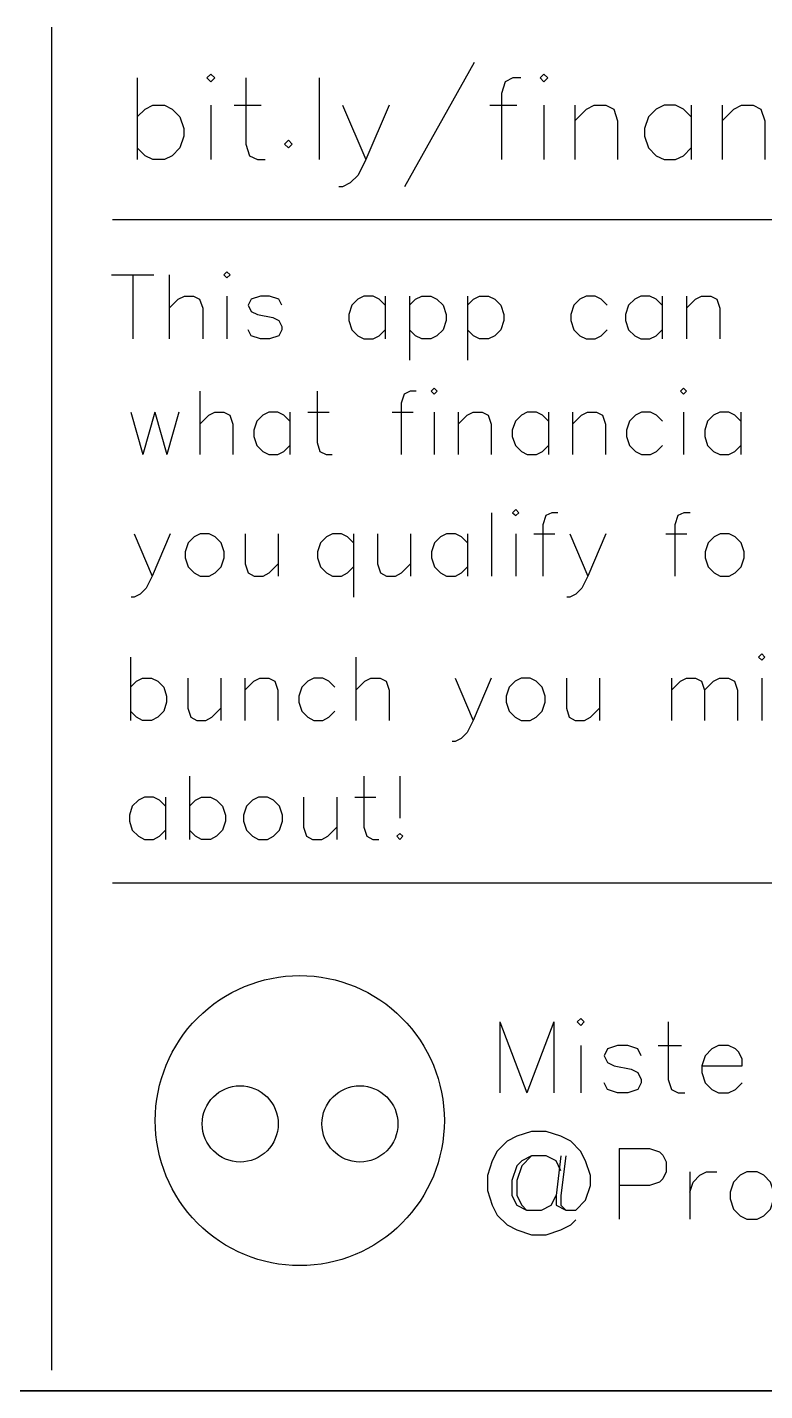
# Model space of a CAD drawing. Header units: inches. Extents: x 5 to 75, y 204.3 to 274.5.
# Drawn here: x 39.85 to 57.74, y 204.27 to 237.36 of the extents above; entities that cross this region are included whole.
import ezdxf

# ---------------------------------------------------------------- set-up
doc = ezdxf.new("R2010")
doc.units = ezdxf.units.IN
doc.header["$MEASUREMENT"] = 0
for name, color, linetype in [('Cutout', 7, 'Continuous'), ('Dividers', 7, 'Continuous'), ('Text', 7, 'Continuous')]:
    doc.layers.add(name, color=color, linetype=linetype)

# ---------------------------------------------------------------- blocks, each defined once
blk = doc.blocks.new('block 20')
at = {"layer": 'Cutout', "color": 7, "lineweight": 25}
blk.add_open_spline([(69.353, 204.275), (69.353, 204.275), (17.169, 204.275), (17.169, 204.275), (17.169, 204.275), (69.353, 204.275), (69.353, 204.275)], degree=3, knots=[0, 0, 0, 0, 1, 1, 1, 2, 2, 2, 2], dxfattribs=at)
blk = doc.blocks.new('block 25')
at = {"layer": 'Dividers', "color": 7, "lineweight": 25}
blk.add_lwpolyline([(40.439, 204.771), (40.439, 237.364)], dxfattribs=at)
blk = doc.blocks.new('block 28')
at = {"layer": 'Dividers', "color": 7, "lineweight": 25}
blk.add_lwpolyline([(41.912, 232.696), (73.304, 232.696)], dxfattribs=at)
blk = doc.blocks.new('block 29')
at = {"layer": 'Dividers', "color": 7, "lineweight": 25}
blk.add_lwpolyline([(41.912, 216.599), (73.304, 216.599)], dxfattribs=at)
blk = doc.blocks.new('block 336')
at = {"layer": 'Text', "color": 7, "lineweight": 25}
blk.add_lwpolyline([(42.517, 236.133), (42.517, 234.152)], dxfattribs=at)
blk = doc.blocks.new('block 337')
at = {"layer": 'Text', "color": 7, "lineweight": 25}
blk.add_lwpolyline([(42.517, 235.19), (42.705, 235.378), (42.893, 235.472), (43.175, 235.472), (43.362, 235.378), (43.55, 235.19), (43.645, 234.907), (43.645, 234.717), (43.55, 234.435), (43.362, 234.246), (43.175, 234.152), (42.893, 234.152), (42.705, 234.246), (42.517, 234.435)], dxfattribs=at)
blk = doc.blocks.new('block 338')
at = {"layer": 'Text', "color": 7, "lineweight": 25}
blk.add_lwpolyline([(44.208, 236.133), (44.302, 236.039), (44.396, 236.133), (44.302, 236.227), (44.208, 236.133)], dxfattribs=at)
blk = doc.blocks.new('block 339')
at = {"layer": 'Text', "color": 7, "lineweight": 25}
blk.add_lwpolyline([(44.302, 235.472), (44.302, 234.152)], dxfattribs=at)
blk = doc.blocks.new('block 340')
at = {"layer": 'Text', "color": 7, "lineweight": 25}
blk.add_lwpolyline([(45.148, 236.133), (45.148, 234.529), (45.242, 234.246), (45.43, 234.152), (45.619, 234.152)], dxfattribs=at)
blk = doc.blocks.new('block 341')
at = {"layer": 'Text', "color": 7, "lineweight": 25}
blk.add_lwpolyline([(44.867, 235.472), (45.525, 235.472)], dxfattribs=at)
blk = doc.blocks.new('block 342')
at = {"layer": 'Text', "color": 7, "lineweight": 25}
blk.add_lwpolyline([(46.182, 234.623), (46.088, 234.529), (46.182, 234.435), (46.276, 234.529), (46.182, 234.623)], dxfattribs=at)
blk = doc.blocks.new('block 343')
at = {"layer": 'Text', "color": 7, "lineweight": 25}
blk.add_lwpolyline([(46.934, 236.133), (46.934, 234.152)], dxfattribs=at)
blk = doc.blocks.new('block 344')
at = {"layer": 'Text', "color": 7, "lineweight": 25}
blk.add_lwpolyline([(47.498, 235.472), (48.062, 234.152)], dxfattribs=at)
blk = doc.blocks.new('block 345')
at = {"layer": 'Text', "color": 7, "lineweight": 25}
blk.add_lwpolyline([(48.626, 235.472), (48.062, 234.152), (47.874, 233.775), (47.686, 233.586), (47.498, 233.491), (47.404, 233.491)], dxfattribs=at)
blk = doc.blocks.new('block 346')
at = {"layer": 'Text', "color": 7, "lineweight": 25}
blk.add_lwpolyline([(50.693, 236.51), (49.002, 233.491)], dxfattribs=at)
blk = doc.blocks.new('block 347')
at = {"layer": 'Text', "color": 7, "lineweight": 25}
blk.add_lwpolyline([(51.821, 236.133), (51.633, 236.133), (51.446, 236.039), (51.352, 235.755), (51.352, 234.152)], dxfattribs=at)
blk = doc.blocks.new('block 348')
at = {"layer": 'Text', "color": 7, "lineweight": 25}
blk.add_lwpolyline([(51.07, 235.472), (51.727, 235.472)], dxfattribs=at)
blk = doc.blocks.new('block 349')
at = {"layer": 'Text', "color": 7, "lineweight": 25}
blk.add_lwpolyline([(52.292, 236.133), (52.386, 236.039), (52.479, 236.133), (52.386, 236.227), (52.292, 236.133)], dxfattribs=at)
blk = doc.blocks.new('block 350')
at = {"layer": 'Text', "color": 7, "lineweight": 25}
blk.add_lwpolyline([(52.386, 235.472), (52.386, 234.152)], dxfattribs=at)
blk = doc.blocks.new('block 351')
at = {"layer": 'Text', "color": 7, "lineweight": 25}
blk.add_lwpolyline([(53.137, 235.472), (53.137, 234.152)], dxfattribs=at)
blk = doc.blocks.new('block 352')
at = {"layer": 'Text', "color": 7, "lineweight": 25}
blk.add_lwpolyline([(53.137, 235.095), (53.419, 235.378), (53.607, 235.472), (53.889, 235.472), (54.078, 235.378), (54.172, 235.095), (54.172, 234.152)], dxfattribs=at)
blk = doc.blocks.new('block 353')
at = {"layer": 'Text', "color": 7, "lineweight": 25}
blk.add_lwpolyline([(55.957, 235.472), (55.957, 234.152)], dxfattribs=at)
blk = doc.blocks.new('block 354')
at = {"layer": 'Text', "color": 7, "lineweight": 25}
blk.add_lwpolyline([(55.957, 235.19), (55.769, 235.378), (55.581, 235.472), (55.299, 235.472), (55.112, 235.378), (54.923, 235.19), (54.829, 234.907), (54.829, 234.717), (54.923, 234.435), (55.112, 234.246), (55.299, 234.152), (55.581, 234.152), (55.769, 234.246), (55.957, 234.435)], dxfattribs=at)
blk = doc.blocks.new('block 355')
at = {"layer": 'Text', "color": 7, "lineweight": 25}
blk.add_lwpolyline([(56.709, 235.472), (56.709, 234.152)], dxfattribs=at)
blk = doc.blocks.new('block 356')
at = {"layer": 'Text', "color": 7, "lineweight": 25}
blk.add_lwpolyline([(56.709, 235.095), (56.99, 235.378), (57.179, 235.472), (57.461, 235.472), (57.649, 235.378), (57.743, 235.095), (57.743, 234.152)], dxfattribs=at)
blk = doc.blocks.new('block 375')
at = {"layer": 'Text', "color": 7, "lineweight": 25}
blk.add_lwpolyline([(42.356, 228.022), (42.648, 226.996)], dxfattribs=at)
blk = doc.blocks.new('block 376')
at = {"layer": 'Text', "color": 7, "lineweight": 25}
blk.add_lwpolyline([(42.939, 228.022), (42.648, 226.996)], dxfattribs=at)
blk = doc.blocks.new('block 377')
at = {"layer": 'Text', "color": 7, "lineweight": 25}
blk.add_lwpolyline([(42.939, 228.022), (43.231, 226.996)], dxfattribs=at)
blk = doc.blocks.new('block 378')
at = {"layer": 'Text', "color": 7, "lineweight": 25}
blk.add_lwpolyline([(43.523, 228.022), (43.231, 226.996)], dxfattribs=at)
blk = doc.blocks.new('block 379')
at = {"layer": 'Text', "color": 7, "lineweight": 25}
blk.add_lwpolyline([(44.034, 228.533), (44.034, 226.996)], dxfattribs=at)
blk = doc.blocks.new('block 380')
at = {"layer": 'Text', "color": 7, "lineweight": 25}
blk.add_lwpolyline([(44.034, 227.728), (44.252, 227.948), (44.398, 228.022), (44.617, 228.022), (44.763, 227.948), (44.836, 227.728), (44.836, 226.996)], dxfattribs=at)
blk = doc.blocks.new('block 381')
at = {"layer": 'Text', "color": 7, "lineweight": 25}
blk.add_lwpolyline([(46.221, 228.022), (46.221, 226.996)], dxfattribs=at)
blk = doc.blocks.new('block 382')
at = {"layer": 'Text', "color": 7, "lineweight": 25}
blk.add_lwpolyline([(46.221, 227.802), (46.075, 227.948), (45.929, 228.022), (45.711, 228.022), (45.564, 227.948), (45.419, 227.802), (45.346, 227.582), (45.346, 227.436), (45.419, 227.216), (45.564, 227.07), (45.711, 226.996), (45.929, 226.996), (46.075, 227.07), (46.221, 227.216)], dxfattribs=at)
blk = doc.blocks.new('block 383')
at = {"layer": 'Text', "color": 7, "lineweight": 25}
blk.add_lwpolyline([(46.878, 228.533), (46.878, 227.289), (46.95, 227.07), (47.097, 226.996), (47.243, 226.996)], dxfattribs=at)
blk = doc.blocks.new('block 384')
at = {"layer": 'Text', "color": 7, "lineweight": 25}
blk.add_lwpolyline([(46.658, 228.022), (47.169, 228.022)], dxfattribs=at)
blk = doc.blocks.new('block 385')
at = {"layer": 'Text', "color": 7, "lineweight": 25}
blk.add_lwpolyline([(49.284, 228.533), (49.138, 228.533), (48.993, 228.46), (48.919, 228.241), (48.919, 226.996)], dxfattribs=at)
blk = doc.blocks.new('block 386')
at = {"layer": 'Text', "color": 7, "lineweight": 25}
blk.add_lwpolyline([(48.701, 228.022), (49.211, 228.022)], dxfattribs=at)
blk = doc.blocks.new('block 387')
at = {"layer": 'Text', "color": 7, "lineweight": 25}
blk.add_lwpolyline([(49.649, 228.533), (49.722, 228.46), (49.795, 228.533), (49.722, 228.607), (49.649, 228.533)], dxfattribs=at)
blk = doc.blocks.new('block 388')
at = {"layer": 'Text', "color": 7, "lineweight": 25}
blk.add_lwpolyline([(49.722, 228.022), (49.722, 226.996)], dxfattribs=at)
blk = doc.blocks.new('block 389')
at = {"layer": 'Text', "color": 7, "lineweight": 25}
blk.add_lwpolyline([(50.305, 228.022), (50.305, 226.996)], dxfattribs=at)
blk = doc.blocks.new('block 390')
at = {"layer": 'Text', "color": 7, "lineweight": 25}
blk.add_lwpolyline([(50.305, 227.728), (50.524, 227.948), (50.67, 228.022), (50.889, 228.022), (51.034, 227.948), (51.108, 227.728), (51.108, 226.996)], dxfattribs=at)
blk = doc.blocks.new('block 391')
at = {"layer": 'Text', "color": 7, "lineweight": 25}
blk.add_lwpolyline([(52.493, 228.022), (52.493, 226.996)], dxfattribs=at)
blk = doc.blocks.new('block 392')
at = {"layer": 'Text', "color": 7, "lineweight": 25}
blk.add_lwpolyline([(52.493, 227.802), (52.348, 227.948), (52.202, 228.022), (51.982, 228.022), (51.837, 227.948), (51.691, 227.802), (51.618, 227.582), (51.618, 227.436), (51.691, 227.216), (51.837, 227.07), (51.982, 226.996), (52.202, 226.996), (52.348, 227.07), (52.493, 227.216)], dxfattribs=at)
blk = doc.blocks.new('block 393')
at = {"layer": 'Text', "color": 7, "lineweight": 25}
blk.add_lwpolyline([(53.077, 228.022), (53.077, 226.996)], dxfattribs=at)
blk = doc.blocks.new('block 394')
at = {"layer": 'Text', "color": 7, "lineweight": 25}
blk.add_lwpolyline([(53.077, 227.728), (53.295, 227.948), (53.441, 228.022), (53.66, 228.022), (53.806, 227.948), (53.879, 227.728), (53.879, 226.996)], dxfattribs=at)
blk = doc.blocks.new('block 395')
at = {"layer": 'Text', "color": 7, "lineweight": 25}
blk.add_lwpolyline([(55.264, 227.802), (55.118, 227.948), (54.972, 228.022), (54.754, 228.022), (54.608, 227.948), (54.462, 227.802), (54.389, 227.582), (54.389, 227.436), (54.462, 227.216), (54.608, 227.07), (54.754, 226.996), (54.972, 226.996), (55.118, 227.07), (55.264, 227.216)], dxfattribs=at)
blk = doc.blocks.new('block 396')
at = {"layer": 'Text', "color": 7, "lineweight": 25}
blk.add_lwpolyline([(55.701, 228.533), (55.775, 228.46), (55.847, 228.533), (55.775, 228.607), (55.701, 228.533)], dxfattribs=at)
blk = doc.blocks.new('block 397')
at = {"layer": 'Text', "color": 7, "lineweight": 25}
blk.add_lwpolyline([(55.775, 228.022), (55.775, 226.996)], dxfattribs=at)
blk = doc.blocks.new('block 398')
at = {"layer": 'Text', "color": 7, "lineweight": 25}
blk.add_lwpolyline([(57.161, 228.022), (57.161, 226.996)], dxfattribs=at)
blk = doc.blocks.new('block 399')
at = {"layer": 'Text', "color": 7, "lineweight": 25}
blk.add_lwpolyline([(57.161, 227.802), (57.015, 227.948), (56.869, 228.022), (56.65, 228.022), (56.504, 227.948), (56.358, 227.802), (56.286, 227.582), (56.286, 227.436), (56.358, 227.216), (56.504, 227.07), (56.65, 226.996), (56.869, 226.996), (57.015, 227.07), (57.161, 227.216)], dxfattribs=at)
blk = doc.blocks.new('block 407')
at = {"layer": 'Text', "color": 7, "lineweight": 25}
blk.add_lwpolyline([(42.437, 225.072), (42.875, 224.046)], dxfattribs=at)
blk = doc.blocks.new('block 408')
at = {"layer": 'Text', "color": 7, "lineweight": 25}
blk.add_lwpolyline([(43.312, 225.072), (42.875, 224.046), (42.729, 223.754), (42.583, 223.607), (42.437, 223.534), (42.365, 223.534)], dxfattribs=at)
blk = doc.blocks.new('block 409')
at = {"layer": 'Text', "color": 7, "lineweight": 25}
blk.add_lwpolyline([(44.042, 225.072), (43.897, 224.998), (43.751, 224.852), (43.677, 224.633), (43.677, 224.486), (43.751, 224.266), (43.897, 224.12), (44.042, 224.046), (44.261, 224.046), (44.407, 224.12), (44.552, 224.266), (44.626, 224.486), (44.626, 224.633), (44.552, 224.852), (44.407, 224.998), (44.261, 225.072), (44.042, 225.072)], dxfattribs=at)
blk = doc.blocks.new('block 410')
at = {"layer": 'Text', "color": 7, "lineweight": 25}
blk.add_lwpolyline([(45.136, 225.072), (45.136, 224.339), (45.209, 224.12), (45.355, 224.046), (45.573, 224.046), (45.72, 224.12), (45.938, 224.339)], dxfattribs=at)
blk = doc.blocks.new('block 411')
at = {"layer": 'Text', "color": 7, "lineweight": 25}
blk.add_lwpolyline([(45.938, 225.072), (45.938, 224.046)], dxfattribs=at)
blk = doc.blocks.new('block 412')
at = {"layer": 'Text', "color": 7, "lineweight": 25}
blk.add_lwpolyline([(47.762, 225.072), (47.762, 223.534)], dxfattribs=at)
blk = doc.blocks.new('block 413')
at = {"layer": 'Text', "color": 7, "lineweight": 25}
blk.add_lwpolyline([(47.762, 224.852), (47.616, 224.998), (47.47, 225.072), (47.251, 225.072), (47.105, 224.998), (46.959, 224.852), (46.887, 224.633), (46.887, 224.486), (46.959, 224.266), (47.105, 224.12), (47.251, 224.046), (47.47, 224.046), (47.616, 224.12), (47.762, 224.266)], dxfattribs=at)
blk = doc.blocks.new('block 414')
at = {"layer": 'Text', "color": 7, "lineweight": 25}
blk.add_lwpolyline([(48.345, 225.072), (48.345, 224.339), (48.418, 224.12), (48.564, 224.046), (48.782, 224.046), (48.928, 224.12), (49.147, 224.339)], dxfattribs=at)
blk = doc.blocks.new('block 415')
at = {"layer": 'Text', "color": 7, "lineweight": 25}
blk.add_lwpolyline([(49.147, 225.072), (49.147, 224.046)], dxfattribs=at)
blk = doc.blocks.new('block 416')
at = {"layer": 'Text', "color": 7, "lineweight": 25}
blk.add_lwpolyline([(50.533, 225.072), (50.533, 224.046)], dxfattribs=at)
blk = doc.blocks.new('block 417')
at = {"layer": 'Text', "color": 7, "lineweight": 25}
blk.add_lwpolyline([(50.533, 224.852), (50.387, 224.998), (50.242, 225.072), (50.022, 225.072), (49.877, 224.998), (49.731, 224.852), (49.657, 224.633), (49.657, 224.486), (49.731, 224.266), (49.877, 224.12), (50.022, 224.046), (50.242, 224.046), (50.387, 224.12), (50.533, 224.266)], dxfattribs=at)
blk = doc.blocks.new('block 418')
at = {"layer": 'Text', "color": 7, "lineweight": 25}
blk.add_lwpolyline([(51.116, 225.583), (51.116, 224.046)], dxfattribs=at)
blk = doc.blocks.new('block 419')
at = {"layer": 'Text', "color": 7, "lineweight": 25}
blk.add_lwpolyline([(51.626, 225.583), (51.7, 225.511), (51.773, 225.583), (51.7, 225.657), (51.626, 225.583)], dxfattribs=at)
blk = doc.blocks.new('block 420')
at = {"layer": 'Text', "color": 7, "lineweight": 25}
blk.add_lwpolyline([(51.7, 225.072), (51.7, 224.046)], dxfattribs=at)
blk = doc.blocks.new('block 421')
at = {"layer": 'Text', "color": 7, "lineweight": 25}
blk.add_lwpolyline([(52.721, 225.583), (52.575, 225.583), (52.429, 225.511), (52.356, 225.291), (52.356, 224.046)], dxfattribs=at)
blk = doc.blocks.new('block 422')
at = {"layer": 'Text', "color": 7, "lineweight": 25}
blk.add_lwpolyline([(52.137, 225.072), (52.648, 225.072)], dxfattribs=at)
blk = doc.blocks.new('block 423')
at = {"layer": 'Text', "color": 7, "lineweight": 25}
blk.add_lwpolyline([(53.012, 225.072), (53.45, 224.046)], dxfattribs=at)
blk = doc.blocks.new('block 424')
at = {"layer": 'Text', "color": 7, "lineweight": 25}
blk.add_lwpolyline([(53.887, 225.072), (53.45, 224.046), (53.304, 223.754), (53.158, 223.607), (53.012, 223.534), (52.94, 223.534)], dxfattribs=at)
blk = doc.blocks.new('block 425')
at = {"layer": 'Text', "color": 7, "lineweight": 25}
blk.add_lwpolyline([(55.93, 225.583), (55.784, 225.583), (55.638, 225.511), (55.565, 225.291), (55.565, 224.046)], dxfattribs=at)
blk = doc.blocks.new('block 426')
at = {"layer": 'Text', "color": 7, "lineweight": 25}
blk.add_lwpolyline([(55.346, 225.072), (55.856, 225.072)], dxfattribs=at)
blk = doc.blocks.new('block 427')
at = {"layer": 'Text', "color": 7, "lineweight": 25}
blk.add_lwpolyline([(56.659, 225.072), (56.513, 224.998), (56.367, 224.852), (56.295, 224.633), (56.295, 224.486), (56.367, 224.266), (56.513, 224.12), (56.659, 224.046), (56.877, 224.046), (57.024, 224.12), (57.17, 224.266), (57.242, 224.486), (57.242, 224.633), (57.17, 224.852), (57.024, 224.998), (56.877, 225.072), (56.659, 225.072)], dxfattribs=at)
blk = doc.blocks.new('block 444')
at = {"layer": 'Text', "color": 7, "lineweight": 25}
blk.add_lwpolyline([(42.354, 222.081), (42.354, 220.544)], dxfattribs=at)
blk = doc.blocks.new('block 445')
at = {"layer": 'Text', "color": 7, "lineweight": 25}
blk.add_lwpolyline([(42.354, 221.349), (42.5, 221.495), (42.646, 221.569), (42.865, 221.569), (43.011, 221.495), (43.157, 221.349), (43.229, 221.13), (43.229, 220.983), (43.157, 220.763), (43.011, 220.617), (42.865, 220.544), (42.646, 220.544), (42.5, 220.617), (42.354, 220.763)], dxfattribs=at)
blk = doc.blocks.new('block 446')
at = {"layer": 'Text', "color": 7, "lineweight": 25}
blk.add_lwpolyline([(43.74, 221.569), (43.74, 220.837), (43.812, 220.617), (43.958, 220.544), (44.177, 220.544), (44.323, 220.617), (44.541, 220.837)], dxfattribs=at)
blk = doc.blocks.new('block 447')
at = {"layer": 'Text', "color": 7, "lineweight": 25}
blk.add_lwpolyline([(44.541, 221.569), (44.541, 220.544)], dxfattribs=at)
blk = doc.blocks.new('block 448')
at = {"layer": 'Text', "color": 7, "lineweight": 25}
blk.add_lwpolyline([(45.126, 221.569), (45.126, 220.544)], dxfattribs=at)
blk = doc.blocks.new('block 449')
at = {"layer": 'Text', "color": 7, "lineweight": 25}
blk.add_lwpolyline([(45.126, 221.276), (45.344, 221.495), (45.49, 221.569), (45.709, 221.569), (45.855, 221.495), (45.927, 221.276), (45.927, 220.544)], dxfattribs=at)
blk = doc.blocks.new('block 450')
at = {"layer": 'Text', "color": 7, "lineweight": 25}
blk.add_lwpolyline([(47.313, 221.349), (47.167, 221.495), (47.021, 221.569), (46.802, 221.569), (46.657, 221.495), (46.512, 221.349), (46.438, 221.13), (46.438, 220.983), (46.512, 220.763), (46.657, 220.617), (46.802, 220.544), (47.021, 220.544), (47.167, 220.617), (47.313, 220.763)], dxfattribs=at)
blk = doc.blocks.new('block 451')
at = {"layer": 'Text', "color": 7, "lineweight": 25}
blk.add_lwpolyline([(47.824, 222.081), (47.824, 220.544)], dxfattribs=at)
blk = doc.blocks.new('block 452')
at = {"layer": 'Text', "color": 7, "lineweight": 25}
blk.add_lwpolyline([(47.824, 221.276), (48.042, 221.495), (48.188, 221.569), (48.407, 221.569), (48.553, 221.495), (48.626, 221.276), (48.626, 220.544)], dxfattribs=at)
blk = doc.blocks.new('block 453')
at = {"layer": 'Text', "color": 7, "lineweight": 25}
blk.add_lwpolyline([(50.231, 221.569), (50.668, 220.544)], dxfattribs=at)
blk = doc.blocks.new('block 454')
at = {"layer": 'Text', "color": 7, "lineweight": 25}
blk.add_lwpolyline([(51.106, 221.569), (50.668, 220.544), (50.522, 220.25), (50.376, 220.104), (50.231, 220.031), (50.157, 220.031)], dxfattribs=at)
blk = doc.blocks.new('block 455')
at = {"layer": 'Text', "color": 7, "lineweight": 25}
blk.add_lwpolyline([(51.835, 221.569), (51.689, 221.495), (51.543, 221.349), (51.47, 221.13), (51.47, 220.983), (51.543, 220.763), (51.689, 220.617), (51.835, 220.544), (52.054, 220.544), (52.2, 220.617), (52.345, 220.763), (52.418, 220.983), (52.418, 221.13), (52.345, 221.349), (52.2, 221.495), (52.054, 221.569), (51.835, 221.569)], dxfattribs=at)
blk = doc.blocks.new('block 456')
at = {"layer": 'Text', "color": 7, "lineweight": 25}
blk.add_lwpolyline([(52.929, 221.569), (52.929, 220.837), (53.001, 220.617), (53.147, 220.544), (53.366, 220.544), (53.512, 220.617), (53.731, 220.837)], dxfattribs=at)
blk = doc.blocks.new('block 457')
at = {"layer": 'Text', "color": 7, "lineweight": 25}
blk.add_lwpolyline([(53.731, 221.569), (53.731, 220.544)], dxfattribs=at)
blk = doc.blocks.new('block 458')
at = {"layer": 'Text', "color": 7, "lineweight": 25}
blk.add_lwpolyline([(55.481, 221.569), (55.481, 220.544)], dxfattribs=at)
blk = doc.blocks.new('block 459')
at = {"layer": 'Text', "color": 7, "lineweight": 25}
blk.add_lwpolyline([(55.481, 221.276), (55.7, 221.495), (55.846, 221.569), (56.065, 221.569), (56.21, 221.495), (56.284, 221.276), (56.284, 220.544)], dxfattribs=at)
blk = doc.blocks.new('block 460')
at = {"layer": 'Text', "color": 7, "lineweight": 25}
blk.add_lwpolyline([(56.284, 221.276), (56.502, 221.495), (56.648, 221.569), (56.867, 221.569), (57.013, 221.495), (57.085, 221.276), (57.085, 220.544)], dxfattribs=at)
blk = doc.blocks.new('block 461')
at = {"layer": 'Text', "color": 7, "lineweight": 25}
blk.add_lwpolyline([(57.596, 222.081), (57.67, 222.008), (57.742, 222.081), (57.67, 222.154), (57.596, 222.081)], dxfattribs=at)
blk = doc.blocks.new('block 462')
at = {"layer": 'Text', "color": 7, "lineweight": 25}
blk.add_lwpolyline([(57.67, 221.569), (57.67, 220.544)], dxfattribs=at)
blk = doc.blocks.new('block 484')
at = {"layer": 'Text', "color": 7, "lineweight": 25}
blk.add_lwpolyline([(43.199, 218.68), (43.199, 217.655)], dxfattribs=at)
blk = doc.blocks.new('block 485')
at = {"layer": 'Text', "color": 7, "lineweight": 25}
blk.add_lwpolyline([(43.199, 218.46), (43.053, 218.607), (42.907, 218.68), (42.688, 218.68), (42.542, 218.607), (42.396, 218.46), (42.324, 218.241), (42.324, 218.095), (42.396, 217.875), (42.542, 217.729), (42.688, 217.655), (42.907, 217.655), (43.053, 217.729), (43.199, 217.875)], dxfattribs=at)
blk = doc.blocks.new('block 486')
at = {"layer": 'Text', "color": 7, "lineweight": 25}
blk.add_lwpolyline([(43.782, 219.192), (43.782, 217.655)], dxfattribs=at)
blk = doc.blocks.new('block 487')
at = {"layer": 'Text', "color": 7, "lineweight": 25}
blk.add_lwpolyline([(43.782, 218.46), (43.928, 218.607), (44.073, 218.68), (44.293, 218.68), (44.439, 218.607), (44.584, 218.46), (44.657, 218.241), (44.657, 218.095), (44.584, 217.875), (44.439, 217.729), (44.293, 217.655), (44.073, 217.655), (43.928, 217.729), (43.782, 217.875)], dxfattribs=at)
blk = doc.blocks.new('block 488')
at = {"layer": 'Text', "color": 7, "lineweight": 25}
blk.add_lwpolyline([(45.459, 218.68), (45.314, 218.607), (45.168, 218.46), (45.094, 218.241), (45.094, 218.095), (45.168, 217.875), (45.314, 217.729), (45.459, 217.655), (45.678, 217.655), (45.823, 217.729), (45.969, 217.875), (46.043, 218.095), (46.043, 218.241), (45.969, 218.46), (45.823, 218.607), (45.678, 218.68), (45.459, 218.68)], dxfattribs=at)
blk = doc.blocks.new('block 489')
at = {"layer": 'Text', "color": 7, "lineweight": 25}
blk.add_lwpolyline([(46.553, 218.68), (46.553, 217.948), (46.626, 217.729), (46.772, 217.655), (46.991, 217.655), (47.137, 217.729), (47.355, 217.948)], dxfattribs=at)
blk = doc.blocks.new('block 490')
at = {"layer": 'Text', "color": 7, "lineweight": 25}
blk.add_lwpolyline([(47.355, 218.68), (47.355, 217.655)], dxfattribs=at)
blk = doc.blocks.new('block 491')
at = {"layer": 'Text', "color": 7, "lineweight": 25}
blk.add_lwpolyline([(48.012, 219.192), (48.012, 217.948), (48.084, 217.729), (48.23, 217.655), (48.376, 217.655)], dxfattribs=at)
blk = doc.blocks.new('block 492')
at = {"layer": 'Text', "color": 7, "lineweight": 25}
blk.add_lwpolyline([(47.793, 218.68), (48.303, 218.68)], dxfattribs=at)
blk = doc.blocks.new('block 493')
at = {"layer": 'Text', "color": 7, "lineweight": 25}
blk.add_lwpolyline([(48.887, 219.192), (48.887, 218.168)], dxfattribs=at)
blk = doc.blocks.new('block 494')
at = {"layer": 'Text', "color": 7, "lineweight": 25}
blk.add_open_spline([(45.936, 210.75), (45.936, 210.505), (45.839, 210.27), (45.665, 210.096)], degree=3, dxfattribs=at)
blk = doc.blocks.new('block 495')
at = {"layer": 'Text', "color": 7, "lineweight": 25}
blk.add_open_spline([(45.665, 210.096), (45.493, 209.923), (45.259, 209.825), (45.014, 209.825)], degree=3, dxfattribs=at)
blk = doc.blocks.new('block 496')
at = {"layer": 'Text', "color": 7, "lineweight": 25}
blk.add_open_spline([(45.014, 209.825), (44.505, 209.825), (44.092, 210.239), (44.092, 210.75)], degree=3, dxfattribs=at)
blk = doc.blocks.new('block 497')
at = {"layer": 'Text', "color": 7, "lineweight": 25}
blk.add_open_spline([(44.092, 210.75), (44.092, 211.262), (44.505, 211.675), (45.014, 211.675)], degree=3, dxfattribs=at)
blk = doc.blocks.new('block 498')
at = {"layer": 'Text', "color": 7, "lineweight": 25}
blk.add_open_spline([(45.014, 211.675), (45.259, 211.675), (45.493, 211.578), (45.665, 211.404)], degree=3, dxfattribs=at)
blk = doc.blocks.new('block 499')
at = {"layer": 'Text', "color": 7, "lineweight": 25}
blk.add_open_spline([(45.665, 211.404), (45.839, 211.231), (45.936, 210.996), (45.936, 210.75)], degree=3, dxfattribs=at)
blk = doc.blocks.new('block 500')
at = {"layer": 'Text', "color": 7, "lineweight": 25}
blk.add_lwpolyline([(48.887, 217.801), (48.814, 217.729), (48.887, 217.655), (48.96, 217.729), (48.887, 217.801)], dxfattribs=at)
blk = doc.blocks.new('block 501')
at = {"layer": 'Text', "color": 7, "lineweight": 25}
blk.add_open_spline([(48.841, 210.75), (48.841, 210.505), (48.744, 210.27), (48.571, 210.096)], degree=3, dxfattribs=at)
blk = doc.blocks.new('block 502')
at = {"layer": 'Text', "color": 7, "lineweight": 25}
blk.add_open_spline([(48.571, 210.096), (48.398, 209.923), (48.164, 209.825), (47.919, 209.825)], degree=3, dxfattribs=at)
blk = doc.blocks.new('block 503')
at = {"layer": 'Text', "color": 7, "lineweight": 25}
blk.add_open_spline([(47.919, 209.825), (47.41, 209.825), (46.998, 210.239), (46.998, 210.75)], degree=3, dxfattribs=at)
blk = doc.blocks.new('block 504')
at = {"layer": 'Text', "color": 7, "lineweight": 25}
blk.add_open_spline([(46.998, 210.75), (46.998, 211.262), (47.41, 211.675), (47.919, 211.675)], degree=3, dxfattribs=at)
blk = doc.blocks.new('block 505')
at = {"layer": 'Text', "color": 7, "lineweight": 25}
blk.add_open_spline([(47.919, 211.675), (48.164, 211.675), (48.398, 211.578), (48.571, 211.404)], degree=3, dxfattribs=at)
blk = doc.blocks.new('block 506')
at = {"layer": 'Text', "color": 7, "lineweight": 25}
blk.add_open_spline([(48.571, 211.404), (48.744, 211.231), (48.841, 210.996), (48.841, 210.75)], degree=3, dxfattribs=at)
blk = doc.blocks.new('block 507')
at = {"layer": 'Text', "color": 7, "lineweight": 25}
blk.add_lwpolyline([(45.936, 210.75), (45.936, 210.75)], dxfattribs=at)
blk = doc.blocks.new('block 508')
at = {"layer": 'Text', "color": 7, "lineweight": 25}
blk.add_open_spline([(49.968, 210.83), (49.968, 209.896), (49.599, 209.001), (48.94, 208.341)], degree=3, dxfattribs=at)
blk = doc.blocks.new('block 509')
at = {"layer": 'Text', "color": 7, "lineweight": 25}
blk.add_open_spline([(48.94, 208.341), (48.282, 207.68), (47.39, 207.31), (46.46, 207.31)], degree=3, dxfattribs=at)
blk = doc.blocks.new('block 510')
at = {"layer": 'Text', "color": 7, "lineweight": 25}
blk.add_open_spline([(46.46, 207.31), (45.529, 207.31), (44.637, 207.68), (43.979, 208.341)], degree=3, dxfattribs=at)
blk = doc.blocks.new('block 511')
at = {"layer": 'Text', "color": 7, "lineweight": 25}
blk.add_open_spline([(43.979, 208.341), (43.321, 209.001), (42.952, 209.896), (42.952, 210.83)], degree=3, dxfattribs=at)
blk = doc.blocks.new('block 512')
at = {"layer": 'Text', "color": 7, "lineweight": 25}
blk.add_open_spline([(42.952, 210.83), (42.952, 211.764), (43.321, 212.66), (43.979, 213.32)], degree=3, dxfattribs=at)
blk = doc.blocks.new('block 513')
at = {"layer": 'Text', "color": 7, "lineweight": 25}
blk.add_open_spline([(43.979, 213.32), (44.637, 213.98), (45.529, 214.351), (46.46, 214.351)], degree=3, dxfattribs=at)
blk = doc.blocks.new('block 514')
at = {"layer": 'Text', "color": 7, "lineweight": 25}
blk.add_open_spline([(46.46, 214.351), (47.39, 214.351), (48.282, 213.98), (48.94, 213.32)], degree=3, dxfattribs=at)
blk = doc.blocks.new('block 515')
at = {"layer": 'Text', "color": 7, "lineweight": 25}
blk.add_open_spline([(48.94, 213.32), (49.599, 212.66), (49.968, 211.764), (49.968, 210.83)], degree=3, dxfattribs=at)
blk = doc.blocks.new('block 516')
at = {"layer": 'Text', "color": 7, "lineweight": 25}
blk.add_lwpolyline([(48.841, 210.75), (48.841, 210.75)], dxfattribs=at)
blk = doc.blocks.new('block 517')
at = {"layer": 'Text', "color": 7, "lineweight": 25}
blk.add_lwpolyline([(49.968, 210.83), (49.968, 210.83)], dxfattribs=at)
blk = doc.blocks.new('block 518')
at = {"layer": 'Text', "color": 7, "lineweight": 25}
blk.add_lwpolyline([(51.318, 213.224), (51.318, 211.503)], dxfattribs=at)
blk = doc.blocks.new('block 519')
at = {"layer": 'Text', "color": 7, "lineweight": 25}
blk.add_lwpolyline([(51.318, 213.224), (51.97, 211.503)], dxfattribs=at)
blk = doc.blocks.new('block 520')
at = {"layer": 'Text', "color": 7, "lineweight": 25}
blk.add_lwpolyline([(52.623, 213.224), (51.97, 211.503)], dxfattribs=at)
blk = doc.blocks.new('block 521')
at = {"layer": 'Text', "color": 7, "lineweight": 25}
blk.add_lwpolyline([(52.623, 213.224), (52.623, 211.503)], dxfattribs=at)
blk = doc.blocks.new('block 522')
at = {"layer": 'Text', "color": 7, "lineweight": 25}
blk.add_lwpolyline([(53.194, 213.224), (53.277, 213.142), (53.358, 213.224), (53.277, 213.306), (53.194, 213.224)], dxfattribs=at)
blk = doc.blocks.new('block 523')
at = {"layer": 'Text', "color": 7, "lineweight": 25}
blk.add_lwpolyline([(53.277, 212.65), (53.277, 211.503)], dxfattribs=at)
blk = doc.blocks.new('block 524')
at = {"layer": 'Text', "color": 7, "lineweight": 25}
blk.add_lwpolyline([(54.746, 212.405), (54.665, 212.569), (54.419, 212.65), (54.174, 212.65), (53.93, 212.569), (53.848, 212.405), (53.93, 212.241), (54.093, 212.159), (54.501, 212.077), (54.665, 211.995), (54.746, 211.831), (54.746, 211.749), (54.665, 211.586), (54.419, 211.503), (54.174, 211.503), (53.93, 211.586), (53.848, 211.749)], dxfattribs=at)
blk = doc.blocks.new('block 525')
at = {"layer": 'Text', "color": 7, "lineweight": 25}
blk.add_lwpolyline([(55.399, 213.224), (55.399, 211.831), (55.48, 211.586), (55.644, 211.503), (55.807, 211.503)], dxfattribs=at)
blk = doc.blocks.new('block 526')
at = {"layer": 'Text', "color": 7, "lineweight": 25}
blk.add_lwpolyline([(55.154, 212.65), (55.725, 212.65)], dxfattribs=at)
blk = doc.blocks.new('block 527')
at = {"layer": 'Text', "color": 7, "lineweight": 25}
blk.add_lwpolyline([(56.215, 212.159), (57.194, 212.159), (57.194, 212.323), (57.113, 212.487), (57.031, 212.569), (56.868, 212.65), (56.623, 212.65), (56.46, 212.569), (56.296, 212.405), (56.215, 212.159), (56.215, 211.995), (56.296, 211.749), (56.46, 211.586), (56.623, 211.503), (56.868, 211.503), (57.031, 211.586), (57.194, 211.749)], dxfattribs=at)
blk = doc.blocks.new('block 543')
at = {"layer": 'Text', "color": 7, "lineweight": 25}
blk.add_lwpolyline([(52.798, 209.614), (52.68, 209.853), (52.442, 209.973), (52.084, 209.973), (51.846, 209.853), (51.727, 209.734), (51.608, 209.375), (51.608, 209.016), (51.727, 208.777), (51.965, 208.657), (52.322, 208.657), (52.56, 208.777), (52.68, 209.016)], dxfattribs=at)
blk = doc.blocks.new('block 544')
at = {"layer": 'Text', "color": 7, "lineweight": 25}
blk.add_lwpolyline([(52.084, 209.973), (51.846, 209.734), (51.727, 209.375), (51.727, 209.016), (51.846, 208.777), (51.965, 208.657)], dxfattribs=at)
blk = doc.blocks.new('block 545')
at = {"layer": 'Text', "color": 7, "lineweight": 25}
blk.add_lwpolyline([(52.798, 209.973), (52.68, 209.016), (52.68, 208.777), (52.918, 208.657), (53.156, 208.657), (53.395, 208.896), (53.513, 209.255), (53.513, 209.494), (53.395, 209.853), (53.275, 210.091), (53.037, 210.33), (52.798, 210.45), (52.442, 210.569), (52.084, 210.569), (51.727, 210.45), (51.489, 210.33), (51.251, 210.091), (51.132, 209.853), (51.013, 209.494), (51.013, 209.136), (51.132, 208.777), (51.251, 208.539), (51.489, 208.3), (51.727, 208.18), (52.084, 208.06), (52.442, 208.06), (52.798, 208.18), (53.037, 208.3), (53.156, 208.419)], dxfattribs=at)
blk = doc.blocks.new('block 546')
at = {"layer": 'Text', "color": 7, "lineweight": 25}
blk.add_lwpolyline([(52.918, 209.973), (52.798, 209.016), (52.798, 208.777), (52.918, 208.657)], dxfattribs=at)
blk = doc.blocks.new('block 547')
at = {"layer": 'Text', "color": 7, "lineweight": 25}
blk.add_lwpolyline([(54.211, 210.157), (54.211, 208.437)], dxfattribs=at)
blk = doc.blocks.new('block 548')
at = {"layer": 'Text', "color": 7, "lineweight": 25}
blk.add_lwpolyline([(54.211, 210.157), (54.945, 210.157), (55.19, 210.075), (55.271, 209.993), (55.354, 209.829), (55.354, 209.583), (55.271, 209.42), (55.19, 209.337), (54.945, 209.256), (54.211, 209.256)], dxfattribs=at)
blk = doc.blocks.new('block 549')
at = {"layer": 'Text', "color": 7, "lineweight": 25}
blk.add_lwpolyline([(55.925, 209.583), (55.925, 208.437)], dxfattribs=at)
blk = doc.blocks.new('block 550')
at = {"layer": 'Text', "color": 7, "lineweight": 25}
blk.add_lwpolyline([(55.925, 209.092), (56.006, 209.337), (56.17, 209.502), (56.333, 209.583), (56.578, 209.583)], dxfattribs=at)
blk = doc.blocks.new('block 551')
at = {"layer": 'Text', "color": 7, "lineweight": 25}
blk.add_lwpolyline([(57.313, 209.583), (57.149, 209.502), (56.985, 209.337), (56.904, 209.092), (56.904, 208.929), (56.985, 208.683), (57.149, 208.519), (57.313, 208.437), (57.557, 208.437), (57.721, 208.519), (57.884, 208.683), (57.965, 208.929), (57.965, 209.092), (57.884, 209.337), (57.721, 209.502), (57.557, 209.583), (57.313, 209.583)], dxfattribs=at)
blk = doc.blocks.new('block 800')
at = {"layer": 'Text', "color": 7, "lineweight": 25}
blk.add_lwpolyline([(42.405, 231.358), (42.405, 229.802)], dxfattribs=at)
blk = doc.blocks.new('block 801')
at = {"layer": 'Text', "color": 7, "lineweight": 25}
blk.add_lwpolyline([(41.889, 231.358), (42.921, 231.358)], dxfattribs=at)
blk = doc.blocks.new('block 802')
at = {"layer": 'Text', "color": 7, "lineweight": 25}
blk.add_lwpolyline([(43.291, 231.358), (43.291, 229.802)], dxfattribs=at)
blk = doc.blocks.new('block 803')
at = {"layer": 'Text', "color": 7, "lineweight": 25}
blk.add_lwpolyline([(43.291, 230.543), (43.512, 230.765), (43.66, 230.839), (43.882, 230.839), (44.029, 230.765), (44.103, 230.543), (44.103, 229.802)], dxfattribs=at)
blk = doc.blocks.new('block 804')
at = {"layer": 'Text', "color": 7, "lineweight": 25}
blk.add_lwpolyline([(44.62, 231.358), (44.693, 231.284), (44.768, 231.358), (44.693, 231.432), (44.62, 231.358)], dxfattribs=at)
blk = doc.blocks.new('block 805')
at = {"layer": 'Text', "color": 7, "lineweight": 25}
blk.add_lwpolyline([(44.693, 230.839), (44.693, 229.802)], dxfattribs=at)
blk = doc.blocks.new('block 806')
at = {"layer": 'Text', "color": 7, "lineweight": 25}
blk.add_lwpolyline([(46.023, 230.617), (45.949, 230.765), (45.727, 230.839), (45.506, 230.839), (45.284, 230.765), (45.211, 230.617), (45.284, 230.469), (45.432, 230.394), (45.802, 230.321), (45.949, 230.246), (46.023, 230.098), (46.023, 230.024), (45.949, 229.876), (45.727, 229.802), (45.506, 229.802), (45.284, 229.876), (45.211, 230.024)], dxfattribs=at)
blk = doc.blocks.new('block 807')
at = {"layer": 'Text', "color": 7, "lineweight": 25}
blk.add_lwpolyline([(48.533, 230.839), (48.533, 229.802)], dxfattribs=at)
blk = doc.blocks.new('block 808')
at = {"layer": 'Text', "color": 7, "lineweight": 25}
blk.add_lwpolyline([(48.533, 230.617), (48.385, 230.765), (48.238, 230.839), (48.017, 230.839), (47.869, 230.765), (47.721, 230.617), (47.647, 230.394), (47.647, 230.246), (47.721, 230.024), (47.869, 229.876), (48.017, 229.802), (48.238, 229.802), (48.385, 229.876), (48.533, 230.024)], dxfattribs=at)
blk = doc.blocks.new('block 809')
at = {"layer": 'Text', "color": 7, "lineweight": 25}
blk.add_lwpolyline([(49.124, 230.839), (49.124, 229.283)], dxfattribs=at)
blk = doc.blocks.new('block 810')
at = {"layer": 'Text', "color": 7, "lineweight": 25}
blk.add_lwpolyline([(49.124, 230.617), (49.271, 230.765), (49.419, 230.839), (49.641, 230.839), (49.789, 230.765), (49.936, 230.617), (50.01, 230.394), (50.01, 230.246), (49.936, 230.024), (49.789, 229.876), (49.641, 229.802), (49.419, 229.802), (49.271, 229.876), (49.124, 230.024)], dxfattribs=at)
blk = doc.blocks.new('block 811')
at = {"layer": 'Text', "color": 7, "lineweight": 25}
blk.add_lwpolyline([(50.527, 230.839), (50.527, 229.283)], dxfattribs=at)
blk = doc.blocks.new('block 812')
at = {"layer": 'Text', "color": 7, "lineweight": 25}
blk.add_lwpolyline([(50.527, 230.617), (50.675, 230.765), (50.822, 230.839), (51.043, 230.839), (51.191, 230.765), (51.339, 230.617), (51.413, 230.394), (51.413, 230.246), (51.339, 230.024), (51.191, 229.876), (51.043, 229.802), (50.822, 229.802), (50.675, 229.876), (50.527, 230.024)], dxfattribs=at)
blk = doc.blocks.new('block 813')
at = {"layer": 'Text', "color": 7, "lineweight": 25}
blk.add_lwpolyline([(53.923, 230.617), (53.776, 230.765), (53.628, 230.839), (53.406, 230.839), (53.258, 230.765), (53.111, 230.617), (53.037, 230.394), (53.037, 230.246), (53.111, 230.024), (53.258, 229.876), (53.406, 229.802), (53.628, 229.802), (53.776, 229.876), (53.923, 230.024)], dxfattribs=at)
blk = doc.blocks.new('block 814')
at = {"layer": 'Text', "color": 7, "lineweight": 25}
blk.add_lwpolyline([(55.252, 230.839), (55.252, 229.802)], dxfattribs=at)
blk = doc.blocks.new('block 815')
at = {"layer": 'Text', "color": 7, "lineweight": 25}
blk.add_lwpolyline([(55.252, 230.617), (55.105, 230.765), (54.957, 230.839), (54.735, 230.839), (54.587, 230.765), (54.44, 230.617), (54.366, 230.394), (54.366, 230.246), (54.44, 230.024), (54.587, 229.876), (54.735, 229.802), (54.957, 229.802), (55.105, 229.876), (55.252, 230.024)], dxfattribs=at)
blk = doc.blocks.new('block 816')
at = {"layer": 'Text', "color": 7, "lineweight": 25}
blk.add_lwpolyline([(55.843, 230.839), (55.843, 229.802)], dxfattribs=at)
blk = doc.blocks.new('block 817')
at = {"layer": 'Text', "color": 7, "lineweight": 25}
blk.add_lwpolyline([(55.843, 230.543), (56.064, 230.765), (56.212, 230.839), (56.434, 230.839), (56.581, 230.765), (56.655, 230.543), (56.655, 229.802)], dxfattribs=at)

msp = doc.modelspace()

# ---------------------------------------------------------------- block references
at = {"layer": 'Cutout'}
msp.add_blockref('block 20', (0, 0), dxfattribs=at)
at = {"layer": 'Dividers'}
for name in ['block 25', 'block 28', 'block 29']:
    msp.add_blockref(name, (0, 0), dxfattribs=at)
at = {"layer": 'Text'}
for name in ['block 346', 'block 336', 'block 338', 'block 340', 'block 343', 'block 347', 'block 349', 'block 337', 'block 339', 'block 341', 'block 345', 'block 344', 'block 348', 'block 350', 'block 351', 'block 352', 'block 354', 'block 353', 'block 355', 'block 356', 'block 342', 'block 801', 'block 800', 'block 802', 'block 804', 'block 803', 'block 805', 'block 806', 'block 808', 'block 807', 'block 809', 'block 810', 'block 811', 'block 812', 'block 813', 'block 815', 'block 814', 'block 816', 'block 817', 'block 379', 'block 383', 'block 385', 'block 387', 'block 396', 'block 375', 'block 376', 'block 377', 'block 378', 'block 380', 'block 382', 'block 381', 'block 384', 'block 386', 'block 388', 'block 389', 'block 390', 'block 392', 'block 391', 'block 393', 'block 394', 'block 395', 'block 397', 'block 399', 'block 398', 'block 418', 'block 419', 'block 421', 'block 425', 'block 408', 'block 407', 'block 409', 'block 410', 'block 411', 'block 413', 'block 412', 'block 414', 'block 415', 'block 417', 'block 416', 'block 420', 'block 422', 'block 424', 'block 423', 'block 426', 'block 427', 'block 444', 'block 451', 'block 461', 'block 445', 'block 446', 'block 447', 'block 448', 'block 449', 'block 450', 'block 452', 'block 454', 'block 453', 'block 455', 'block 456', 'block 457', 'block 458', 'block 459', 'block 460', 'block 462', 'block 486', 'block 491', 'block 493', 'block 485', 'block 484', 'block 487', 'block 488', 'block 489', 'block 490', 'block 492', 'block 500', 'block 513', 'block 514', 'block 512', 'block 515', 'block 518', 'block 519', 'block 520', 'block 521', 'block 522', 'block 525', 'block 523', 'block 524', 'block 526', 'block 527', 'block 497', 'block 498', 'block 504', 'block 505', 'block 499', 'block 506', 'block 511', 'block 508', 'block 517', 'block 496', 'block 494', 'block 507', 'block 503', 'block 501', 'block 516', 'block 545', 'block 547', 'block 548', 'block 495', 'block 502', 'block 543', 'block 544', 'block 546', 'block 549', 'block 550', 'block 551', 'block 510', 'block 509']:
    msp.add_blockref(name, (0, 0), dxfattribs=at)

doc.saveas('drawing.dxf')
